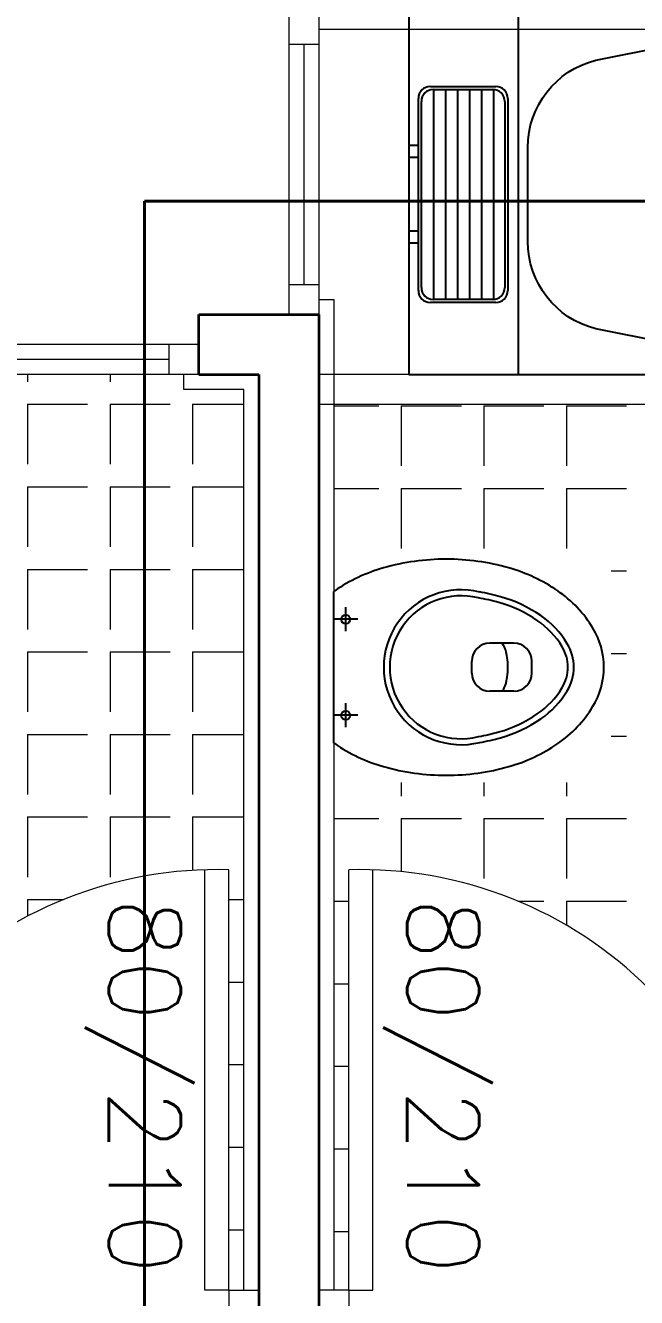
# Model space of a CAD drawing. Header units: inches. Extents: x -7543 to -822, y 102837 to 190349.
# Drawn here: x -831.51116 to -831.49079, y 102836.91268 to 102836.95506 of the extents above; entities that cross this region are included whole.
import ezdxf

# ---------------------------------------------------------------- set-up
doc = ezdxf.new("R2010")
doc.units = ezdxf.units.IN
doc.header["$MEASUREMENT"] = 0
doc.linetypes.add('DASHED', pattern=[19.049999999999997, 12.7, -6.35])
for name, color, linetype, lineweight, true_color in [('CAM TUĞLA', 7, 'Continuous', 15, 0x00c2da), ('DUVAR', 7, 'Continuous', 35, 0xfc4642), ('KAPI', 7, 'Continuous', 18, 0xffb360), ('PENCERE', 7, 'Continuous', 18, 0xffb360), ('TEFRİŞ', 7, 'Continuous', 25, 0x78462c)]:
    doc.layers.add(name, color=color, linetype=linetype, lineweight=lineweight, true_color=true_color)
for name, color, linetype, lineweight in [('İZ DÜŞÜM', 253, 'Continuous', 20), ('KESİT', 7, 'Continuous', 40), ('SIVA', 150, 'Continuous', 15)]:
    doc.layers.add(name, color=color, linetype=linetype, lineweight=lineweight)
doc.styles.add('TXTX', font='TXTX')

msp = doc.modelspace()

# ---------------------------------------------------------------- linework, layer by layer
at = {"layer": 'CAM TUĞLA'}
for p, q in [((-831.4863772406152, 102836.9434307916), (-831.5013773943481, 102836.9434307916)), ((-831.4863772406152, 102836.9424307916), (-831.5013773943481, 102836.9424307916))]:
    msp.add_line(p, q, dxfattribs=at)
at = {"layer": 'DUVAR'}
for p, q in [((-831.505377394348, 102836.9454307916), (-831.5013773943481, 102836.9454307916)), ((-831.505377394348, 102836.9434307916), (-831.505377394348, 102836.9454307916)), ((-831.5013773943481, 102836.9454307916), (-831.5013773943481, 102836.9104307916)), ((-831.505377394348, 102836.9434307916), (-831.503377394348, 102836.9434307916)), ((-831.503377394348, 102836.9434307916), (-831.503377394348, 102836.9104307916))]:
    msp.add_line(p, q, dxfattribs=at)
at = {"layer": 'İZ DÜŞÜM'}
for p, q in [((-831.51108315116, 102836.9434307916), (-831.51108315116, 102836.9431919001)), ((-831.5083331511601, 102836.9434307916), (-831.5083331511601, 102836.9431919001)), ((-831.51108315116, 102836.9424419001), (-831.51108315116, 102836.9404419001)), ((-831.51108315116, 102836.9424419001), (-831.5090831511601, 102836.9424419001)), ((-831.5083331511601, 102836.9424419001), (-831.5083331511601, 102836.9404419001)), ((-831.5083331511601, 102836.9424419001), (-831.5063331511601, 102836.9424419001)), ((-831.5055831511601, 102836.9424419001), (-831.5055831511601, 102836.9404419001)), ((-831.5055831511601, 102836.9424419001), (-831.503877394348, 102836.9424419001)), ((-831.5008773943481, 102836.9423867866), (-831.4993769708883, 102836.9423867866)), ((-831.4986269708883, 102836.9423867866), (-831.4986269708883, 102836.9403867866)), ((-831.4986269708883, 102836.9423867866), (-831.4966269708883, 102836.9423867866)), ((-831.4958769708883, 102836.9423867866), (-831.4958769708883, 102836.9403867866)), ((-831.4958769708883, 102836.9423867866), (-831.4938769708883, 102836.9423867866)), ((-831.4931269708883, 102836.9423867866), (-831.4931269708883, 102836.9403867866)), ((-831.4931269708883, 102836.9423867866), (-831.4911269708883, 102836.9423867866)), ((-831.51108315116, 102836.9396919001), (-831.51108315116, 102836.9376919001)), ((-831.51108315116, 102836.9396919001), (-831.5090831511601, 102836.9396919001)), ((-831.5083331511601, 102836.9396919001), (-831.5083331511601, 102836.9376919001)), ((-831.5083331511601, 102836.9396919001), (-831.5063331511601, 102836.9396919001)), ((-831.5055831511601, 102836.9396919001), (-831.5055831511601, 102836.9376919001)), ((-831.5055831511601, 102836.9396919001), (-831.503877394348, 102836.9396919001)), ((-831.5008773943481, 102836.9396367866), (-831.4993769708883, 102836.9396367866)), ((-831.4986269708883, 102836.9396367866), (-831.4986269708883, 102836.9376367866)), ((-831.4986269708883, 102836.9396367866), (-831.4966269708883, 102836.9396367866)), ((-831.4958769708883, 102836.9396367866), (-831.4958769708883, 102836.9376367866)), ((-831.4958769708883, 102836.9396367866), (-831.4938769708883, 102836.9396367866)), ((-831.4931269708883, 102836.9396367866), (-831.4931269708883, 102836.9376367866)), ((-831.4931269708883, 102836.9396367866), (-831.4911269708883, 102836.9396367866)), ((-831.51108315116, 102836.9369419001), (-831.51108315116, 102836.9349419001)), ((-831.51108315116, 102836.9369419001), (-831.5090831511601, 102836.9369419001)), ((-831.5083331511601, 102836.9369419001), (-831.5083331511601, 102836.9349419001)), ((-831.5083331511601, 102836.9369419001), (-831.5063331511601, 102836.9369419001)), ((-831.5055831511601, 102836.9369419001), (-831.5055831511601, 102836.9349419001)), ((-831.5055831511601, 102836.9369419001), (-831.503877394348, 102836.9369419001)), ((-831.4916332797194, 102836.9368867866), (-831.4911269708883, 102836.9368867866)), ((-831.51108315116, 102836.9341919001), (-831.51108315116, 102836.9321919001)), ((-831.51108315116, 102836.9341919001), (-831.5090831511601, 102836.9341919001)), ((-831.5083331511601, 102836.9341919001), (-831.5083331511601, 102836.9321919001)), ((-831.5083331511601, 102836.9341919001), (-831.5063331511601, 102836.9341919001)), ((-831.5055831511601, 102836.9341919001), (-831.5055831511601, 102836.9321919001)), ((-831.5055831511601, 102836.9341919001), (-831.503877394348, 102836.9341919001)), ((-831.4916332797194, 102836.9341367866), (-831.4911269708883, 102836.9341367866)), ((-831.51108315116, 102836.9314419001), (-831.51108315116, 102836.9294419001)), ((-831.51108315116, 102836.9314419001), (-831.5090831511601, 102836.9314419001)), ((-831.5083331511601, 102836.9314419001), (-831.5083331511601, 102836.9294419001)), ((-831.5083331511601, 102836.9314419001), (-831.5063331511601, 102836.9314419001)), ((-831.5055831511601, 102836.9314419001), (-831.5055831511601, 102836.9294419001)), ((-831.5055831511601, 102836.9314419001), (-831.503877394348, 102836.9314419001)), ((-831.4916332797194, 102836.9313867866), (-831.4911269708883, 102836.9313867866)), ((-831.4986269708883, 102836.929837383), (-831.4986269708883, 102836.9293867866)), ((-831.4958769708883, 102836.929837383), (-831.4958769708883, 102836.9293867866)), ((-831.4931269708883, 102836.929837383), (-831.4931269708883, 102836.9293867866)), ((-831.51108315116, 102836.9286919001), (-831.51108315116, 102836.9266919001)), ((-831.51108315116, 102836.9286919001), (-831.5090831511601, 102836.9286919001)), ((-831.5083331511601, 102836.9286919001), (-831.5083331511601, 102836.9266919001)), ((-831.5083331511601, 102836.9286919001), (-831.5063331511601, 102836.9286919001)), ((-831.5055831511601, 102836.9286919001), (-831.5055831511601, 102836.9269127928)), ((-831.5055831511601, 102836.9286919001), (-831.503877394348, 102836.9286919001)), ((-831.5008773943481, 102836.9286367866), (-831.4993769708883, 102836.9286367866)), ((-831.4986269708883, 102836.9286367866), (-831.4986269708883, 102836.9268694901)), ((-831.4986269708883, 102836.9286367866), (-831.4966269708883, 102836.9286367866)), ((-831.4958769708883, 102836.9286367866), (-831.4958769708883, 102836.9266367866)), ((-831.4958769708883, 102836.9286367866), (-831.4938769708883, 102836.9286367866)), ((-831.4931269708883, 102836.9286367866), (-831.4931269708883, 102836.9266367866)), ((-831.4931269708883, 102836.9286367866), (-831.4911269708883, 102836.9286367866)), ((-831.51108315116, 102836.9259419001), (-831.51108315116, 102836.9253872185)), ((-831.51108315116, 102836.9259419001), (-831.5098842466886, 102836.9259419001)), ((-831.504377394348, 102836.9259419001), (-831.503877394348, 102836.9259419001)), ((-831.5008773943481, 102836.9258867866), (-831.5003773943481, 102836.9258867866)), ((-831.4947364984364, 102836.9258867866), (-831.4938769708883, 102836.9258867866)), ((-831.4931269708883, 102836.9258867866), (-831.4931269708883, 102836.9250862881)), ((-831.4931269708883, 102836.9258867866), (-831.4911269708883, 102836.9258867866)), ((-831.504377394348, 102836.9231919001), (-831.503877394348, 102836.9231919001)), ((-831.5008773943481, 102836.9231367866), (-831.5003773943481, 102836.9231367866)), ((-831.504377394348, 102836.9204419001), (-831.503877394348, 102836.9204419001)), ((-831.5008773943481, 102836.9203867866), (-831.5003773943481, 102836.9203867866)), ((-831.504377394348, 102836.9176919001), (-831.503877394348, 102836.9176919001)), ((-831.5008773943481, 102836.9176367866), (-831.5003773943481, 102836.9176367866)), ((-831.504377394348, 102836.9149419001), (-831.503877394348, 102836.9149419001)), ((-831.5008773943481, 102836.9148867866), (-831.5003773943481, 102836.9148867866))]:
    msp.add_line(p, q, dxfattribs=at)
at = {"layer": 'KAPI'}
for p, q in [((-831.505177394348, 102836.9129307916), (-831.505177394348, 102836.9269307916)), ((-831.504377394348, 102836.9129307916), (-831.504377394348, 102836.9269307916)), ((-831.5003773943481, 102836.9129307916), (-831.5003773943481, 102836.9269307916)), ((-831.4995773943481, 102836.9129307916), (-831.4995773943481, 102836.9269307916)), ((-831.504377394348, 102836.9129307916), (-831.505177394348, 102836.9129307916)), ((-831.504377394348, 102836.9129307916), (-831.504377394348, 102836.9099307916)), ((-831.504377394348, 102836.9129307916), (-831.503377394348, 102836.9129307916)), ((-831.503377394348, 102836.9099307916), (-831.503377394348, 102836.9129307916)), ((-831.5003773943481, 102836.9129307916), (-831.5013773943481, 102836.9129307916)), ((-831.5013773943481, 102836.9099307916), (-831.5013773943481, 102836.9129307916)), ((-831.5003773943481, 102836.9129307916), (-831.5003773943481, 102836.9099307916)), ((-831.5003773943481, 102836.9129307916), (-831.4995773943481, 102836.9129307916))]:
    msp.add_line(p, q, dxfattribs=at)
for centre, start, end in [((-831.504777394348, 102836.9133307916), 88.31531567871036, 181.6846843657614), ((-831.499977394348, 102836.9133307916), 358.3153156342385, 91.68468432128964)]:
    msp.add_arc(centre, 0.01360588108133885, start, end, dxfattribs=at)
at = {"layer": 'KESİT', "linetype": 'DASHED'}
for p, q in [((-831.4535800630083, 102836.9492071035), (-831.5071917160523, 102836.9492071035)), ((-831.5071917160523, 102836.9492071035), (-831.5071917160523, 102836.7221551643))]:
    msp.add_line(p, q, dxfattribs=at)
at = {"layer": 'PENCERE'}
for p, q in [((-831.5023773943481, 102836.9554307916), (-831.5023773943481, 102836.9454307916)), ((-831.5013773943481, 102836.9554307916), (-831.5013773943481, 102836.9454307916)), ((-831.5013773943481, 102836.9544307916), (-831.5023773943481, 102836.9544307916)), ((-831.5018773943481, 102836.9544307916), (-831.5018773943481, 102836.9464307916)), ((-831.5023773943481, 102836.9464307916), (-831.5013773943481, 102836.9464307916)), ((-831.505377394348, 102836.9444307916), (-831.5153773943481, 102836.9444307916)), ((-831.5063773943481, 102836.9444307916), (-831.5063773943481, 102836.9434307916)), ((-831.5063773943481, 102836.9439307916), (-831.514377394348, 102836.9439307916)), ((-831.505377394348, 102836.9434307916), (-831.5153773943481, 102836.9434307916))]:
    msp.add_line(p, q, dxfattribs=at)
at = {"layer": 'SIVA'}
for p, q in [((-831.464877394348, 102836.9549307916), (-831.5013773943481, 102836.9549307916)), ((-831.5013773943481, 102836.9459307916), (-831.500877394348, 102836.9459307916)), ((-831.500877394348, 102836.9459307916), (-831.5008773943481, 102836.9129307916)), ((-831.5058773943481, 102836.9429307916), (-831.5058773943481, 102836.9434307916)), ((-831.503877394348, 102836.9429307916), (-831.5058773943481, 102836.9429307916)), ((-831.503877394348, 102836.9129307916), (-831.503877394348, 102836.9429307916))]:
    msp.add_line(p, q, dxfattribs=at)
at = {"layer": 'TEFRİŞ'}
for p, q in [((-831.4983772918595, 102836.9554307916), (-831.4983772918595, 102836.9434307916)), ((-831.4947171478643, 102836.9434307916), (-831.4947171478643, 102836.9554307916)), ((-831.4976598527435, 102836.9530307916), (-831.4954772918595, 102836.9530307916)), ((-831.4975598527435, 102836.9529307916), (-831.4975598527435, 102836.9459307916)), ((-831.4975598527435, 102836.9529307916), (-831.4955772918595, 102836.9529307916)), ((-831.4971598527435, 102836.9529257835), (-831.4971598527435, 102836.9459357996)), ((-831.4967598527435, 102836.9529307916), (-831.4967598527435, 102836.9459307916)), ((-831.4963598527436, 102836.9529307916), (-831.4963598527436, 102836.9459307916)), ((-831.4959598527436, 102836.9529229815), (-831.4959598527436, 102836.9459386016)), ((-831.4955598527436, 102836.9529307916), (-831.4955598527436, 102836.9459307916)), ((-831.4980598527435, 102836.9462307916), (-831.4980598527435, 102836.9526307916)), ((-831.4979598527435, 102836.9463307916), (-831.4979598527435, 102836.9525307916)), ((-831.4951772918595, 102836.9525307916), (-831.4951772918595, 102836.9463307916)), ((-831.4950772918595, 102836.9526307916), (-831.4950772918595, 102836.9462307916)), ((-831.4980598527435, 102836.9510579642), (-831.4983772918595, 102836.9510579642)), ((-831.4980598527435, 102836.9506579642), (-831.4983772918595, 102836.9506579642)), ((-831.4980598527435, 102836.948203619), (-831.4983772918595, 102836.948203619)), ((-831.4980598527435, 102836.947803619), (-831.4983772918595, 102836.947803619)), ((-831.4954772918595, 102836.9458307916), (-831.4976598527435, 102836.9458307916)), ((-831.4955772918595, 102836.9459307916), (-831.4975598527435, 102836.9459307916)), ((-831.4983772918595, 102836.9434307916), (-831.464377394348, 102836.9434307916)), ((-831.5008773943481, 102836.9311557878), (-831.5008773943481, 102836.9362057008)), ((-831.5004773943481, 102836.9348807443), (-831.5004773943481, 102836.9356807443)), ((-831.5000773943481, 102836.9352807443), (-831.5008773943481, 102836.9352807443)), ((-831.4948773943481, 102836.9344807443), (-831.495677394348, 102836.9344807443)), ((-831.496277394348, 102836.9334807443), (-831.496277394348, 102836.9338807443)), ((-831.494277394348, 102836.9334807443), (-831.494277394348, 102836.9338807443)), ((-831.4948773943481, 102836.9328807443), (-831.495677394348, 102836.9328807443)), ((-831.5004773943481, 102836.9316807443), (-831.5004773943481, 102836.9324807443)), ((-831.5000773943481, 102836.9320807443), (-831.5008773943481, 102836.9320807443))]:
    msp.add_line(p, q, dxfattribs=at)
msp.add_lwpolyline([(-831.4875085634047, 102836.9440307916), (-831.4921479990563, 102836.9449566283, -0.3434058027090082), (-831.4944126391204, 102836.9478651065), (-831.4944126391204, 102836.9509964766, -0.3434058027090083), (-831.4921479990563, 102836.9539049549), (-831.4875085634047, 102836.9548307916)], format="xyb", dxfattribs=at)
for centre in [(-831.5004773943481, 102836.9352807443), (-831.5004773943481, 102836.9320807443)]:
    msp.add_circle(centre, 0.00015, dxfattribs=at)
for centre, radius, start, end in [((-831.4976598527435, 102836.9526307916), 0.0004, 90, 180), ((-831.4975598527435, 102836.9525307916), 0.0004, 90, 180), ((-831.4955772918595, 102836.9525307916), 0.0004, 0, 90), ((-831.4954772918595, 102836.9526307916), 0.0004, 0, 90), ((-831.4976598527435, 102836.9462307916), 0.0004, 180, 270), ((-831.4975598527435, 102836.9463307916), 0.0004, 180, 270), ((-831.4955772918595, 102836.9463307916), 0.0004, 270, 0), ((-831.4954772918595, 102836.9462307916), 0.0004, 270, 0), ((-831.49713200325, 102836.9296375619), 0.00764318235059327, 90, 105.8430420849638), ((-831.49713200325, 102836.9296375619), 0.007643182350596089, 74.15695791503616, 90), ((-831.497696613227, 102836.9316271453), 0.005575036759012384, 105.8430420849638, 124.4155433428635), ((-831.4965673932732, 102836.9316271453), 0.005575036759012672, 55.58445665713647, 74.15695791503616), ((-831.49855896999, 102836.9328858529), 0.004049256917150138, 124.415543353057, 124.9286222083982), ((-831.4966349456512, 102836.9336807443), 0.002580816997638843, 75.97707818249665, 284.0229218175033), ((-831.4957050365093, 102836.9328858529), 0.004049256916572692, 31.15681146836947, 55.58445665713647), ((-831.4966349456512, 102836.9336807443), 0.002380816997638842, 75.97707818249665, 284.0229218175033), ((-831.4971320032502, 102836.9296375619), 0.00644318235057936, 74.15695791503616, 80.4051221707258), ((-831.49713200325, 102836.9296375619), 0.006643182350585084, 74.15695791503616, 80.4051221707258), ((-831.496567393273, 102836.9316271453), 0.004375036759005626, 55.58445665713647, 74.15695791503616), ((-831.4965673932732, 102836.9316271453), 0.004575036759018073, 55.58445665713647, 74.15695791503616), ((-831.4957050365093, 102836.9328858529), 0.003049256916578788, 31.15681146836947, 55.58445665713647), ((-831.4957050365093, 102836.9328858529), 0.002849256916578925, 31.15681146836947, 55.58445665713647), ((-831.4943902792363, 102836.9336807443), 0.002512884888213466, 0, 31.15681146836947), ((-831.495677394348, 102836.9338807443), 0.0006000000000000001, 90, 180), ((-831.4953174979678, 102836.9343916527), 8.909159062345205e-05, 35.94001472388913, 90.00000000325691), ((-831.4957795833908, 102836.9340566666), 0.0006598267690847062, 16.71405084118343, 35.94001471648878), ((-831.496532072348, 102836.9338307079), 0.001445509242442416, 7.090079117102149, 16.71405084110849), ((-831.4948773943481, 102836.9338807443), 0.0006000000000000001, 0, 90), ((-831.4943902792363, 102836.9336807443), 0.001312884888207827, 0, 31.15681146836947), ((-831.4943902792363, 102836.9336807443), 0.001512884888198823, 0, 31.15681146836947), ((-831.497737754198, 102836.9336807443), 0.002660481591873759, 0, 7.09007953709936), ((-831.497737754198, 102836.9336807443), 0.002660481591873692, 352.9099204629006, 0), ((-831.4943902792362, 102836.9336807443), 0.001312884888186671, 328.8431885316305, 0), ((-831.4943902792363, 102836.9336807443), 0.001512884888199562, 328.8431885316305, 0), ((-831.4943902792362, 102836.9336807443), 0.002512884888191569, 328.8431885316305, 0), ((-831.495677394348, 102836.9334807443), 0.0006000000000000001, 180, 270), ((-831.4965320723479, 102836.9335307807), 0.001445509242374297, 343.2859491588165, 352.9099204629006), ((-831.4948773943481, 102836.9334807443), 0.0006000000000000001, 270, 0), ((-831.4957795833908, 102836.933304822), 0.0006598267690847456, 324.0599852835112, 343.2859491588165), ((-831.4957050365093, 102836.9344756357), 0.002849256916579086, 304.4155433428635, 328.8431885316305), ((-831.4957050365093, 102836.9344756357), 0.00304925691655851, 304.4155433428635, 328.8431885316305), ((-831.4957050365093, 102836.9344756357), 0.004049256916573384, 304.4155433428635, 328.8431885316305), ((-831.4965673932732, 102836.9357343433), 0.004375036759020986, 285.8430420849639, 304.4155433428635), ((-831.4965673932732, 102836.9357343433), 0.004575036759017806, 285.8430420849639, 304.4155433428635), ((-831.4985589699912, 102836.9344756357), 0.004049256916664737, 235.0713778035318, 235.5844566607905), ((-831.497696613227, 102836.9357343433), 0.005575036759012776, 235.5844566571365, 254.1569579150362), ((-831.49713200325, 102836.9377239266), 0.006443182350555902, 279.5948778292742, 285.8430420849639), ((-831.49713200325, 102836.9377239266), 0.006643182350585135, 279.5948778292742, 285.8430420849639), ((-831.4965673932732, 102836.9357343433), 0.005575036759012409, 285.8430420849639, 304.4155433428635), ((-831.49713200325, 102836.9377239266), 0.007643182350601936, 254.1569579150362, 270), ((-831.49713200325, 102836.9377239266), 0.007643182350599092, 270, 285.8430420849639)]:
    msp.add_arc(centre, radius, start, end, dxfattribs=at)

# ---------------------------------------------------------------- texts
at = {"layer": 'KAPI', "style": 'TXTX'}
for p in [(-831.5083769730958, 102836.9259958738), (-831.4984349584574, 102836.9259958738)]:
    msp.add_text('80/210', height=0.0024, rotation=270, dxfattribs=at).set_placement(p)

doc.saveas('drawing.dxf')
